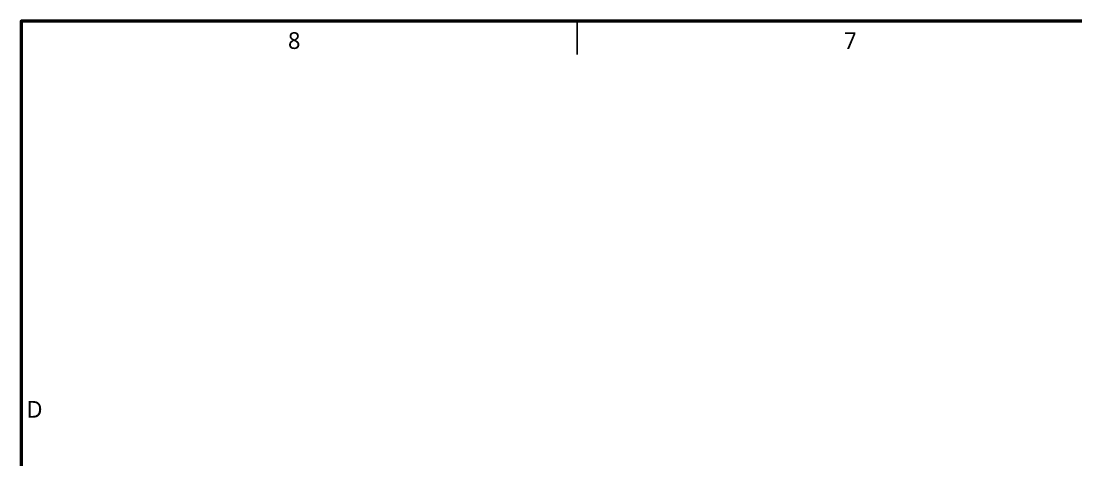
# Model space of a CAD drawing. Header units: metres. Extents: x 4 to 410, y 10 to 287.
# Drawn here: x 10 to 104.8, y 247.6 to 287 of the extents above; entities that cross this region are included whole.
import ezdxf

# ---------------------------------------------------------------- set-up
doc = ezdxf.new("R2010")
doc.units = ezdxf.units.M
doc.layers.add('BORDER', color=7, linetype='Continuous')
doc.styles.add('CHINESE', font='msjh.ttc')

msp = doc.modelspace()

# ---------------------------------------------------------------- linework, layer by layer
at = {"layer": 'BORDER'}
for p, q in [((10, 287), (10, 284)), ((60, 287), (60, 284))]:
    msp.add_line(p, q, dxfattribs=at)
at = {"layer": 'BORDER', "lineweight": 50}
msp.add_lwpolyline([(10, 10), (410, 10), (410, 287), (10, 287)], close=True, dxfattribs=at)

# ---------------------------------------------------------------- texts
at = {"layer": 'BORDER', "style": 'CHINESE'}
for s, p in [('8', (34, 284.5)), ('7', (84, 284.5)), ('D', (10.5, 251.375))]:
    msp.add_text(s, height=1.5, dxfattribs=at).set_placement(p)

doc.saveas('drawing.dxf')
